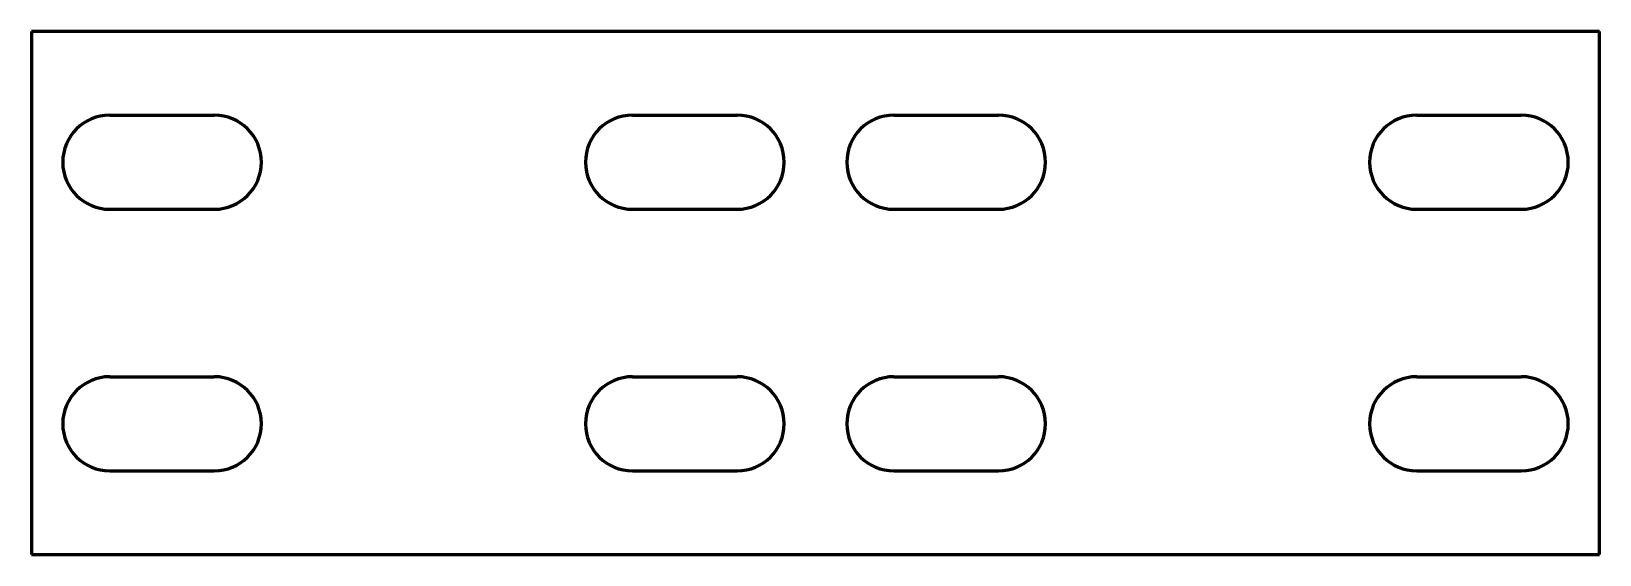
# Model space of a CAD drawing. Header units: millimetres. Extents: x -150 to 150, y -50 to 50.
import ezdxf

# ---------------------------------------------------------------- set-up
doc = ezdxf.new("R2010")
doc.units = ezdxf.units.MM
doc.linetypes.add('K5LT32768', pattern=[0])
doc.linetypes.add('K5LT_BASIC', pattern=[0])
doc.layers.add('Системный слой', color=7, linetype='Continuous')

msp = doc.modelspace()

# ---------------------------------------------------------------- linework, layer by layer
at = {"color": 150, "linetype": 'K5LT32768', "lineweight": 60, "true_color": 0x0080ff}
for p, q in [((150, 50), (-150, 50)), ((-150, 50), (-150, -50)), ((150, -50), (150, 50)), ((-150, -50), (150, -50))]:
    msp.add_line(p, q, dxfattribs=at)
at = {"layer": 'Системный слой', "color": 150, "linetype": 'K5LT_BASIC', "lineweight": 60, "true_color": 0x0080ff}
for p, q in [((-135, 34), (-115, 34)), ((-35, 34), (-15, 34)), ((15, 34), (35, 34)), ((115, 34), (135, 34)), ((-135, 16), (-115, 16)), ((-35, 16), (-15, 16)), ((15, 16), (35, 16)), ((115, 16), (135, 16)), ((-135, -16), (-115, -16)), ((-35, -16), (-15, -16)), ((15, -16), (35, -16)), ((115, -16), (135, -16)), ((-135, -34), (-115, -34)), ((-35, -34), (-15, -34)), ((15, -34), (35, -34)), ((115, -34), (135, -34))]:
    msp.add_line(p, q, dxfattribs=at)
at = {"layer": 'Системный слой', "color": 150, "linetype": 'K5LT32768', "lineweight": 60, "true_color": 0x0080ff}
for centre, start, end in [((-135, 25), 90, 270), ((-115, 25), 270, 90), ((-35, 25), 90, 270), ((-15, 25), 270, 90), ((15, 25), 90, 270), ((35, 25), 270, 90), ((115, 25), 90, 270), ((135, 25), 270, 90), ((-135, -25), 90, 270), ((-115, -25), 270, 90), ((-35, -25), 90, 270), ((-15, -25), 270, 90), ((15, -25), 90, 270), ((35, -25), 270, 90), ((115, -25), 90, 270), ((135, -25), 270, 90)]:
    msp.add_arc(centre, 9, start, end, dxfattribs=at)

doc.saveas('drawing.dxf')
